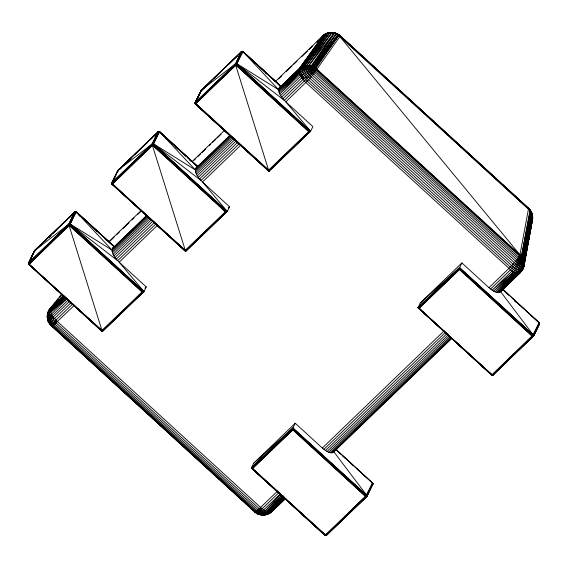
<?xml version="1.0" encoding="UTF-8"?>
<svg xmlns="http://www.w3.org/2000/svg" width="568" height="568" viewBox="0 0 568 568"><rect width="100%" height="100%" fill="white"/><g stroke="black" fill="none" stroke-linecap="round" stroke-linejoin="round"><path stroke-width="0.85" d="M295.246 423.252L292.974 427.896L251.361 468.032L325.755 535.645L366.907 495.566L333.906 451.872C330.086 454.734 325.308 450.396 322.333 448.031L295.246 423.252L253.591 463.332L251.361 468.032L325.755 535.645L366.623 496.815L372.537 482.985L336.235 449.636M502.233 288.721L539.181 322.652L533.267 336.49L492.392 375.313L418.005 307.707L420.235 303.007L461.89 262.927L488.977 287.706C491.952 290.07 496.73 294.409 500.55 291.547L520.607 272.257L523.128 268.55L523.966 266.101L532.642 218.609C532.734 215.471 532.23 210.664 528.872 209.478L340.175 36.089L337.811 34.975C333.686 30.608 326.281 32.206 322.432 36.16L299.293 68.586C297.412 73.939 302.495 78.959 305.889 82.537L509.049 268.394C514.906 275.558 524.008 274.216 524.228 264.099L532.642 218.609C533.04 214.754 531.442 211.076 528.673 208.534L340.125 35.727C335.475 31.212 327.921 31.716 323.057 35.599L275.097 81.742M461.89 262.927L459.618 267.571L459.505 269.623L532.592 336.405L533.267 336.49L539.557 323.852L539.167 322.51L538.599 322.951M321.666 532.202L325.286 535.539L326.33 535.496L366.353 496.879L366.701 495.814L292.854 428.883L251.695 468.252L292.847 429.415L365.899 495.985L366.907 496.354L366.53 495.182L292.974 427.896L292.861 429.955L365.948 496.73L366.623 496.815L372.913 484.177L372.523 482.835L372.352 483.723M523.334 268.025L532.642 218.609L531.279 211.935L528.872 209.478L529.035 208.889L531.165 211.502M520.607 272.257L499.897 292.144L519.947 272.846L522.737 269.339C524.782 265.249 523.739 260.343 521.246 256.693L520.884 255.77L519.862 255.33L316.703 69.473C312.492 64.234 304.05 63.935 299.293 68.586L279.243 87.87C277.312 93.223 282.424 98.271 285.818 101.842L312.904 126.621L310.604 131.243L268.969 171.309L235.372 64.276L241.301 51.702L241.968 51.312L243.047 51.61L280.663 85.988L279.243 87.87M101.551 235.166L76.41 211.942L74.87 211.899L34.755 250.509L34.939 251.155L34.385 250.971L28.599 264.219L102.325 331.634L143.967 291.569L146.26 286.954L119.173 262.175C115.432 258.397 108.921 251.461 114.019 246.313L76.41 211.942L75.324 211.637L34.662 250.509L28.407 263.765L102.325 331.634L68.671 224.232L74.656 212.034L75.977 211.672L112.024 250.083L147.368 216.074M114.736 177.514L117.981 170.35L158.649 131.478L159.729 131.776L197.337 166.154C192.247 171.295 198.75 178.231 202.492 182.008L229.578 206.787L227.285 211.41L185.644 251.468L151.99 144.073L157.975 131.868L159.296 131.506L195.342 169.917L230.693 135.908M201.399 91.37L201.029 90.639L201.015 91.185L201.306 90.184L241.968 51.312L242.905 51.631L278.661 89.751L298.732 70.468C303.511 65.987 311.42 65.689 316.703 69.473L313.65 73.968L308.58 79.811L285.818 101.842L310.604 131.243L308.651 131.62L268.657 170.102L195.044 102.829L201.306 90.184L241.514 51.567L243.047 51.61L275.927 81.984L272.633 79.009M502.29 288.906L539.515 323.128L533.551 336.022L533.174 334.857L459.54 267.975L418.005 307.707L491.931 375.207L492.861 375.143L533.551 335.241L459.618 267.571L418.005 307.707L418.737 308.026L459.491 269.09L532.947 335.951L533.551 336.022L539.557 323.852L539.167 322.51L539.28 324.307L533.267 336.49M47.641 315.268L48.06 312.222L49.615 309.042L61.841 293.961M524.165 262.991L523.284 259.406L531.435 212.865L522.752 258.184L524.108 262.068L523.966 266.101M282.921 98.796L302.993 79.492L303.142 76.616C301.501 74.01 299.144 70.567 300.706 67.436L323.987 34.904L327.069 33.185L329.227 32.752M326.231 33.512L302.772 66.25L327.658 33.271L332.536 32.539L334.367 33.015L311.676 66.307L311.64 68.366L313.351 71.256L517.824 258.497C519.116 259.576 521.921 261.919 523.263 259.874L522.198 257.389L520.047 254.925L315.9 68.252L338.663 35.081C334.282 30.757 326.55 32.035 322.432 36.16M488.977 287.706L511.747 265.668L516.809 259.832L519.862 255.33C523.32 259.221 524.47 265.171 522.113 269.906C518.229 271.213 514.558 267.947 511.747 265.668L308.58 79.811C305.357 76.41 300.522 71.639 302.311 66.541L309.07 65.341L333.828 33.271L335.652 33.086L338.322 34.968L338.698 35.585L315.176 68.181L315.758 69.885L520.352 256.871C520.068 262.451 517.803 267.918 513.777 271.845L493.72 291.157L515.29 272.562C519.621 268.181 521.971 261.301 519.862 255.33L528.616 208.165L340.125 35.727L337.172 34.08M281.671 97.171L301.743 77.859L302.091 75.004C306.23 71.824 311.321 69.033 316.703 69.473L340.175 36.089M47.996 313.224L47.833 314.537L48.479 311.335M490.546 289.041L510.611 269.729C514.225 265.838 518.286 261.557 519.372 256.218M531.087 225.83L523.795 266.633L532.344 220.526C533.011 216.948 532.763 212.112 529.376 209.997L529.93 210.558L521.467 256.374L519.862 255.33C519.834 261.315 516.22 266.711 512.208 270.886L492.144 290.205L513.777 271.845M63.403 295.53L50.85 307.607C46.136 312.542 52.781 319.088 56.104 322.816L259.264 508.672C262.615 511.413 268.465 516 272.164 511.285L284.717 499.201L272.164 511.285C268.288 516.504 261.756 513.415 258.035 509.745L54.876 323.888C51.432 320.082 44.929 313.167 50.438 308.445L63.616 295.758M285.313 498.59L271.504 511.875C267.421 513.245 263.559 509.815 260.606 507.423L57.446 321.566C54.052 317.988 48.969 312.968 50.85 307.607L63.538 295.672M49.068 321.644L49.629 323.753C46.484 319.912 46.434 313.848 49.253 309.794M519.947 272.846L499.009 292.484L519.06 273.18C523.852 268.508 523.753 260.52 519.862 255.33L522.432 257.893L522.056 258.66L520.615 258.575L518.69 257.283L315.524 71.426C314.509 70.34 312.577 68.458 313.692 66.932L337.811 34.975L337.065 33.874L329.681 32.93L304.789 65.59L304.065 65.916C302.389 70.688 306.912 75.161 309.936 78.348L513.103 264.205C515.623 266.328 521.133 270.922 523.767 266.903M337.065 33.874L338.862 34.726L339.316 36.096L338.23 34.35L336.107 33.434M531.918 221.747L532.713 218.147M336.291 449.828L372.537 482.985L365.494 496.404L325.372 534.999L324.896 535.319L321.886 531.953M539.181 322.652L532.543 335.652L492.016 374.674L491.54 374.994L490.347 373.559M532.344 220.526L532.642 218.609M524.2 262.849L523.476 267.166L532.642 216.38L532.166 213.966L529.93 210.558M524.491 261.131L524.782 259.406M71.483 302.226L53.314 319.756L50.232 323.604L50.062 324.569L50.772 325.244L50.857 324.747L50.339 324.761C46.413 320.395 46.065 312.627 50.438 308.445L63.935 296.063M523.128 268.55L523.575 265.93M530.313 211.083L522.198 257.389L522.752 258.184L531.208 212.368L530.675 211.601L531.279 211.935L530.313 211.083L521.467 256.374M531.399 224.09L531.705 222.358M521.055 258.717L520.771 256.977C523.156 262.302 522.162 269.09 517.966 273.243L496.652 292.35L516.702 273.038C520.742 268.934 522.631 262.295 520.352 256.871L521.246 256.693L523.611 260.08L531.967 214.044L531.428 212.489M523.611 260.08L532.188 214.732L523.881 261.159L524.228 264.099M280.613 95.531L300.678 76.226L301.246 73.421C305.548 70.283 311.434 67.883 316.703 69.473L310.462 73.244L302.993 79.492M48.72 310.526L53.072 305.257M529.766 210.274L529.774 209.386L528.872 209.478M32.972 267.535L28.798 264.276L28.4 263.161L34.662 250.509L74.87 211.899M186.162 156.193L159.729 131.776L158.188 131.733L117.981 170.35L111.718 182.995L111.917 184.053L185.644 251.468L186.403 249.934M28.457 263.843L34.385 250.971M114.211 185.743L111.726 183.599L118.073 170.35L158.188 131.733M269.722 169.775L268.969 171.309L195.243 103.887L195.314 102.496L201.029 90.639M76.41 211.942L70.134 223.969L68.728 224.601L28.599 264.219L102.119 331.3L143.093 291.881L143.967 291.569L119.173 262.175L157.677 225.127M159.729 131.776L153.452 143.81L152.047 144.442L111.917 184.053L185.644 251.468M268.969 171.309L195.243 103.887L235.372 64.276L236.778 63.644L243.047 51.61M532.017 221.023L532.429 219.901M28.869 263.666L28.4 263.161L34.662 250.509L69.154 223.955L143.093 291.881L102.062 330.91L29.138 264.205L28.869 263.666L69.431 224.687L75.132 211.765L75.977 211.672M241.002 144.961L202.492 182.008L227.285 211.41L225.886 211.779L185.381 250.751L112.187 183.499L152.749 144.528L158.458 131.599L159.296 131.506M195.506 103.333L236.075 64.362L241.776 51.432L242.621 51.347M34.52 251.035L34.755 250.509L35.692 250.729M201.164 90.71L241.514 51.567M28.407 263.765L102.02 330.427L142.014 291.945L142.568 291.938L69.431 224.687L69.154 223.955L74.656 212.034M111.726 183.599L185.338 250.261L225.333 211.786L225.886 211.779L152.749 144.528L152.472 143.789L157.975 131.868M200.22 92.733L195.044 102.829L195.364 103.795L268.7 170.585L309.212 131.613L236.075 64.362L235.791 63.623L241.301 51.702M366.907 496.354L372.871 483.453L372.537 482.985M493.677 373.659L492.974 375.171L491.703 374.93L418.339 307.92L459.498 268.558L533.345 335.482L532.997 336.554L492.974 375.171L491.931 375.207L418.737 308.026L459.498 268.558L532.543 335.652M69.772 224.119L75.714 211.736L76.261 211.956L114.019 246.313L113.458 246.796M112.883 181.369L111.917 184.053L185.445 251.141L226.419 211.715L153.09 143.952L151.99 144.073L117.981 170.35L111.775 183.677L112.933 181.462M153.09 143.952L159.033 131.57L159.587 131.797L197.337 166.154L196.776 166.63M200.277 92.726L195.243 103.887L268.763 170.975L309.738 131.556L235.791 63.623L201.306 90.184L195.044 102.829L195.243 103.887M236.416 63.786L242.358 51.411L242.905 51.631L280.663 85.988L280.095 86.471M533.174 334.857L500.55 291.547L509.105 282.871M69.154 223.955L75.132 211.765M117.704 170.805L111.718 182.995L112.187 183.499M152.472 143.789L158.458 131.599M235.791 63.623L241.776 51.432M47.684 314.026C46.753 317.043 47.435 320.728 49.366 323.263M524.101 265.171C521.715 268.82 516.71 264.645 514.416 262.721L311.257 76.858C308.509 73.968 304.398 69.907 305.925 65.576L308.083 65.313C306.102 68.941 310.163 72.889 312.506 75.388L515.666 261.252C517.668 262.934 522.042 266.584 524.129 263.389M315.176 68.181L311.214 65.767L309.773 65.767C308.665 68.92 311.654 71.866 313.65 73.968L516.809 259.832C518.477 261.23 522.113 264.262 523.845 261.607L524.108 262.068L532.592 216.664L523.881 261.159L523.263 259.874M272.576 510.447L272.164 511.285L271.028 511.598M366.907 495.566L372.871 483.453L372.523 482.835L372.913 484.177L366.623 496.815M522.205 270.07C519.287 274.529 513.181 269.431 510.383 267.081L305.74 79.768L303.142 76.616L309.581 72.093L315.396 69.374L313.657 68.984M533.551 335.241L539.515 323.128L538.947 322.645M365.899 495.985L292.854 428.883L252.093 468.351L325.286 535.539L326.33 535.496L327.104 533.963M196.251 101.296L195.051 103.44M68.984 225.063L29.138 264.205L69.786 225.084L75.714 211.736L75.324 211.637M152.302 144.897L112.457 184.039L153.104 144.918L159.033 131.57L158.649 131.478M235.308 63.907L195.314 102.496L235.372 64.276L195.165 103.021L195.364 103.795L236.43 64.752L242.358 51.411L241.968 51.312M539.515 323.128L539.557 323.852L538.095 325.613M372.913 484.177L372.636 484.632L372.871 483.453M519.173 257.695L519.869 256.608L520.146 258.348M315.9 68.252L316.703 69.473L315.183 67.656L338.698 35.585L337.811 34.975L313.273 66.548L335.851 33.945L311.96 66.087L315.091 68.472C310.355 65.036 303.177 65.377 298.882 69.417L278.661 89.751L236.778 63.644L284.312 100.373L315.758 69.885L314.246 69.985M529.909 209.72L502.133 184.117M332.536 32.539L333.828 33.271L331.755 32.93L309.07 65.341L311.676 66.307M300.706 67.436L325.741 33.931L302.311 66.541L306.905 65.284L329.681 32.93L331.939 32.767M304.789 65.59L327.658 33.271L329.972 32.674M311.214 65.767L334.332 33.37L338.301 35.259L528.503 209.109L529.035 208.889M313.273 66.548L336.391 34.151L334.367 33.015M338.301 35.259L315.183 67.656L311.96 66.087M66.435 299.166L49.238 316.284L48.003 320.167L51.219 324.711L255.437 511.612C259.292 515.943 266.506 516.326 270.616 512.201L285.058 498.321M323.987 34.904L299.293 68.586L278.824 88.7L298.882 69.417M337.811 34.975L314.147 67.059L315.425 68.032L313.692 66.932M306.905 65.284L331.755 32.93M68.543 299.563L50.048 317.803L48.82 320.217L48.67 322.269L51.723 325.968L255.806 512.613L256.743 513.294L258.738 513.188L262.451 511.079L280.074 494.231M54.173 303.894L55.266 302.531M56.914 300.486L58.014 299.116M59.661 297.071L61.855 294.345M69.608 301.196L52.086 318.151L49.679 321.538L49.501 323.831L119.827 388.448M64.085 296.205L50.289 309.496L47.556 313.905L49.302 319.046L53.782 324.761L256.942 510.625C259.81 512.478 263.105 515.765 266.804 514.48C262.522 515.723 257.169 514.977 254.471 511.086L254.393 511.562C257.176 515.41 262.608 514.097 265.334 510.866L281.65 495.182M64.823 296.844L50.403 310.746L47.655 315.013L47.322 316.561L48.124 318.925L52.852 325.407L256.019 511.271C259.668 514.856 265.668 516.745 269.523 512.265L284.589 497.788M65.817 297.646L50.772 312.144C47.847 314.7 46.185 319.649 49.175 322.787M326.33 535.496L329.298 532.237M332.266 528.978L333.451 527.672M498.91 368.646L492.974 375.171L492.016 374.674L418.737 308.026L492.193 375.157L532.592 336.405M265.334 510.866L280.258 494.529M256.686 513.373C259.945 515.68 264.283 514.267 266.846 511.59L281.82 495.445M313.316 67.698L315.169 68.891C309.596 67.415 303.411 69.253 299.215 73.116L279.754 93.926L301.246 73.421M257.368 513.699C260.875 515.808 265.462 514.991 268.259 512.059L283.318 496.112M315.169 68.891C309.879 66.307 303.106 67.819 298.846 71.717L279.136 92.399L299.215 73.116M269.523 512.265L284.092 497.163M298.732 70.468L278.767 91.001L298.846 71.717M270.616 512.201L284.71 497.923M72.25 304.398L50.694 325.279L254.535 511.811L256.019 511.271L259.264 508.672L277.539 491.128M271.504 511.875L285.129 498.399M235.628 64.731L195.782 103.873L268.7 170.585M500.55 291.547L511.094 281.181M512.336 279.96L521.012 271.419L513.493 278.654M292.861 429.955L252.597 468.415L325.549 535.482L365.494 496.404L292.847 429.415L252.597 468.415L252.093 468.351L326.217 535.475L366.353 496.879M492.598 374.88L532.138 336.071L459.491 269.09L419.241 308.09L459.505 269.623M35.117 250.587L41.485 244.46M44.673 241.393L46.583 239.554M49.132 237.104L51.681 234.655M52.952 233.427L56.772 229.749M60.591 226.071L62.501 224.232M63.779 223.011L67.599 219.333M68.87 218.105L72.69 214.427M120.991 167.972L119.081 169.811L121.019 167.993M124.172 164.912L131.18 158.167M134.999 154.489L136.909 152.65M138.819 150.811L142.007 147.751M143.278 146.523L147.098 142.845M150.918 139.167L152.196 137.939M153.466 136.718L157.925 132.422M205.581 86.584L201.583 90.83L201.306 90.184M209.407 82.907L211.317 81.068M213.866 78.618L221.506 71.263M225.326 67.585L226.596 66.357M228.506 64.518L237.424 55.941M68.671 224.232L28.67 262.821L68.728 224.601L28.521 263.346L28.72 264.12L102.062 330.91M151.99 144.073L111.988 182.655L152.047 144.442L111.839 183.187L112.038 183.961L185.381 250.751M108.836 241.705L141.46 210.274M191.963 161.724L224.594 130.292M109.084 241.982L114.196 237.055M116.752 234.598L119.316 232.134M123.149 228.442L128.908 222.904M132.103 219.83L134.02 217.984M137.861 214.292L141.056 211.218M194.128 160.155L195.406 158.926M197.969 156.463L200.525 153.999M201.803 152.771L205.637 149.079M209.478 145.387L210.756 144.158M212.673 142.312L215.868 139.238M217.154 138.01L220.987 134.318M278.54 78.945L281.735 75.871M286.215 71.561L291.966 66.023M293.883 64.177L297.085 61.103M301.558 56.8L307.316 51.262M309.233 49.416L312.428 46.335M316.909 42.032L322.02 37.112M112.599 248.202L146.686 215.407M195.917 168.036L230.004 135.241M112.18 249.032L146.899 215.627M195.499 168.866L230.218 135.461M112.13 251.326L148.106 216.713M195.449 171.16L231.432 136.547M112.492 252.732L149.107 217.508M195.818 172.565L232.426 137.342M113.11 254.258L150.357 218.424M196.436 174.092L233.675 138.258M113.969 255.856L151.209 220.029M197.288 175.697L235.159 139.259M115.034 257.496L152.906 221.059M198.353 177.33L236.224 140.892M116.277 259.122L154.78 222.081M199.595 178.963L237.474 142.525M156.179 223.65L117.668 260.698L70.134 223.969L112.024 250.083M239.497 143.491L200.994 180.532L153.452 143.81L195.342 169.917M50.772 325.244L51.723 325.968L54.876 323.888L74.38 305.272M144.996 288.168L146.26 286.954M228.315 208.002L229.578 206.787M102.219 331.598L143.633 291.753L70.134 223.969L143.967 291.569M185.537 251.432L226.959 211.587L153.452 143.81L227.285 211.41M268.863 171.266L310.277 131.421L236.778 63.644L310.604 131.243M322.333 448.031L444.126 330.853M323.902 449.366L445.702 332.188M325.499 450.53L446.661 333.963M327.076 451.482L448.237 334.921M328.595 452.206L449.11 336.256M515.29 272.562L495.239 291.881L516.702 273.038M330.008 452.675L449.884 337.335M331.272 452.881L451.155 337.541M517.966 273.243L497.916 292.548L519.06 273.18M282.608 500.784L273.201 509.844L282.729 500.905M332.365 452.81L451.61 338.088M333.253 452.469L451.872 338.379M325.954 535.212L365.948 496.73M234.144 493.031L255.806 512.613L257.446 512.251L260.875 509.929L279.108 492.47M266.846 511.59L283.169 495.907M268.259 512.059L283.95 496.979M366.53 495.182L292.896 428.3L251.361 468.032L306.692 518.541M205.623 86.613L201.399 90.184M213.994 78.703L215.286 77.482M124.236 164.947L125.521 163.733M128.098 161.298L130.675 158.862M37.055 248.763L40.917 245.113M49.288 237.204L50.573 235.983M459.498 268.558L418.005 307.707L420.867 309.666M292.854 428.883L251.361 468.032L252.796 469.012M420.235 303.007L459.618 267.571M253.591 463.332L292.974 427.896M265 514.771L265.533 514.296M50.289 309.496L64.61 296.659M301.743 77.859L303.142 76.616M50.403 310.746L65.561 297.44M300.678 76.226L302.091 75.004M50.772 312.144L66.783 298.356M324.434 34.868L325.421 34.073M241.883 51.645L242.302 51.383L243.999 52.824L242.699 51.631M158.564 131.811L159.374 131.79M75.239 211.978L76.055 211.956M269.679 513.025L270.744 512.428M267.677 514.203L269.225 513.337L267.393 513.948M532.166 213.966L523.284 259.406L522.432 257.893L522.752 258.184M323.057 35.599L323.938 35.266M339.288 35.784L340.125 35.727M527.786 208.222L528.311 208.065M236.075 64.362L236.714 64.234L310.277 131.421M152.749 144.528L153.395 144.4L226.959 211.587M69.431 224.687L70.07 224.566L143.633 291.753M539.401 323.44L539.359 322.936M260.13 514.672L260.776 514.636M49.956 324.257L50.495 324.236M315.062 70.972L315.829 70.95L315.758 69.885M117.981 170.35L118.442 170.428M262.167 508.758L259.264 508.672L259.64 510.923M338.251 34.868L339.494 35.195L339.827 36.508L520.047 254.925M333.643 32.887L335.084 32.951M54.691 321.303L57.446 321.566M307.842 65.526L309.773 65.767M50.197 314.956L52.235 315.247M52.086 318.151L54.549 318.513M51.042 316.539L53.3 316.887M258.007 513.912L258.589 514.012L257.155 513.053M53.562 322.397L56.104 322.816M52.597 323.341L54.876 323.888M51.809 324.122L53.782 324.761M256.743 513.294L254.471 511.086L254.883 511.974L256.324 512.847M255.373 512.329L254.961 511.47L255.444 511.732M370.357 481.188L372.956 483.744M521.246 256.693L522.198 257.389L521.254 256.331M336.121 33.817L337.243 34.641L336.561 33.796M196.833 105.037L198.225 106.117M338.975 34.889L367.304 60.769M309.212 131.613L236.018 65.171L308.651 131.62M225.886 211.779L152.7 145.337L225.333 211.786M142.568 291.938L69.381 225.503L142.014 291.945M236.43 64.752L309.738 131.556M153.104 144.918L226.419 211.715M69.786 225.084L143.093 291.881M307.991 519.727L320.359 531.016M368.611 61.969L380.39 72.747M381.703 73.939L440.605 127.828M441.918 129.028L453.697 139.806M455.003 141.006L500.82 182.917M350.413 45.958L351.727 47.158M372.019 65.718L373.978 67.514M385.104 77.695L387.071 79.492M398.196 89.666L399.503 90.866M410.628 101.047L411.942 102.24M432.227 120.806L433.54 121.999M445.319 132.777L447.286 134.573M458.411 144.755L460.371 146.551M470.844 156.129L472.157 157.329M492.442 175.888L493.755 177.088M505.534 187.866L506.841 189.066M518.627 199.844L520.586 201.64M242.905 51.631L280.599 86.095M245.951 54.606L249.203 57.581M250.502 58.774L257.666 65.32M259.619 67.102L262.217 69.488M263.524 70.673L271.326 77.816M277.184 83.177L280.443 86.151L277.219 83.177M503.284 290.014L509.12 295.353M512.357 298.321L524.03 308.999M525.975 310.781L529.22 313.742M530.519 314.928L538.301 322.049M514.601 300.997L515.893 302.183M459.54 267.975L532.919 335.219L532.947 335.951M195.364 103.795L268.763 170.975M418.339 307.92L491.54 374.994M159.587 131.797L197.281 166.261M165.884 137.747L172.388 143.697M174.34 145.486L186.055 156.2M188.008 157.982L191.26 160.957M192.566 162.15L197.117 166.317L187.447 157.379M76.261 211.956L113.955 246.427M87.117 222.074L76.701 212.553L85.725 220.966M89.723 224.459L100.784 234.577M103.383 236.955L106.642 239.93M107.941 241.123L113.799 246.476L102.836 236.352M335.993 449.75L340.53 453.903M342.476 455.678L353.502 465.767M356.739 468.735L367.766 478.817M78.945 215.229L80.244 216.422M292.896 428.3L366.275 495.545L366.303 496.276M251.695 468.252L324.896 535.319M56.537 330.008L58.497 331.797M61.11 334.19L63.069 335.979M68.948 341.361L71.561 343.754M74.174 346.139L76.133 347.935M81.359 352.714L84.625 355.703M87.891 358.692L89.197 359.885M94.423 364.67L97.689 367.652M100.955 370.641L102.261 371.841M107.487 376.62L110.753 379.609M121.204 389.172L123.817 391.558M134.268 401.122L136.881 403.514M144.073 410.089L145.38 411.282M147.992 413.674L149.952 415.464M157.137 422.038L158.444 423.231M161.056 425.624L163.016 427.42M169.548 433.391L171.508 435.187M174.774 438.176L176.08 439.369M181.959 444.744L184.572 447.137M187.838 450.126L189.144 451.319M194.37 456.104L197.636 459.093M207.434 468.053L210.7 471.042M221.151 480.606L223.764 482.992M234.222 492.555L236.835 494.948M244.673 502.119L245.979 503.312M247.939 505.108L249.899 506.897M121.133 389.648L219.773 479.889M221.08 481.082L232.837 491.838M245.923 54.635L249.146 57.638M251.077 59.441L254.947 63.041M260.108 67.848L262.04 69.651M265.263 72.654L266.555 73.854M165.821 137.797L170.336 142.007M175.498 146.807L178.075 149.214M189.684 160.027L190.976 161.227M90.887 225.773L93.464 228.173M95.403 229.976L96.688 231.176M105.073 238.986L106.365 240.186M254.961 511.47L255.87 512.386M528.616 208.165L529.149 208.861M522.262 258.476L521.076 256.913L521.779 258.76M49.061 322.354L48.181 321.041L47.613 318.257L48.003 319.415M372.303 482.97L372.757 483.766L372.714 483.261M530.271 210.032L530.604 211.374M117.69 171.344L117.945 171.856M339.408 35.486L339.827 36.508M256.942 510.625L257.446 512.251M118.073 170.35L118.258 170.996M258.035 509.745L258.49 511.697M539.28 324.307L538.002 325.535L539.28 324.307M164.578 136.554L161.326 133.579L164.535 136.597"/></g></svg>
